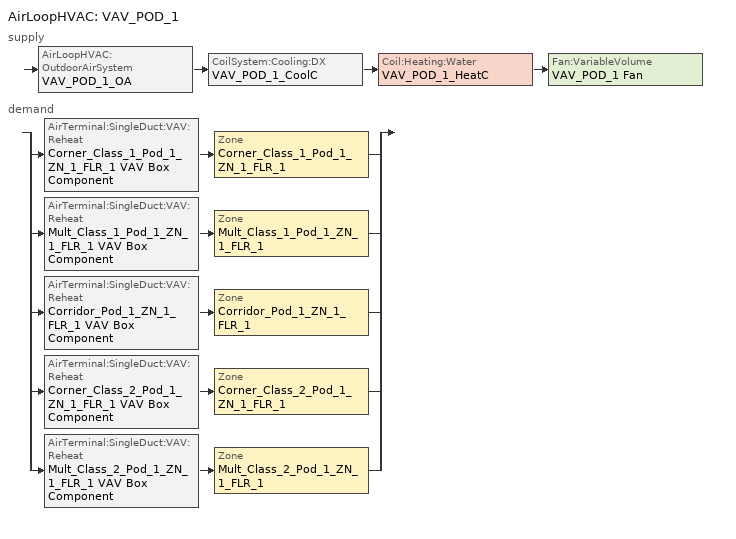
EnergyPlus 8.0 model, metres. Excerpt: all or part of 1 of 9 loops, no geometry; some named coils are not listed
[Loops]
AirLoopHVAC 'VAV_POD_1'
 supply: AirLoopHVAC:OutdoorAirSystem 'VAV_POD_1_OA' > CoilSystem:Cooling:DX 'VAV_POD_1_CoolC' > Coil:Heating:Water 'VAV_POD_1_HeatC' > Fan:VariableVolume 'VAV_POD_1 Fan'
 demand: split
  | AirTerminal:SingleDuct:VAV:Reheat 'Corner_Class_1_Pod_1_ZN_1_FLR_1 VAV Box Component' > Zone 'Corner_Class_1_Pod_1_ZN_1_FLR_1'
  | AirTerminal:SingleDuct:VAV:Reheat 'Mult_Class_1_Pod_1_ZN_1_FLR_1 VAV Box Component' > Zone 'Mult_Class_1_Pod_1_ZN_1_FLR_1'
  | AirTerminal:SingleDuct:VAV:Reheat 'Corridor_Pod_1_ZN_1_FLR_1 VAV Box Component' > Zone 'Corridor_Pod_1_ZN_1_FLR_1'
  | AirTerminal:SingleDuct:VAV:Reheat 'Corner_Class_2_Pod_1_ZN_1_FLR_1 VAV Box Component' > Zone 'Corner_Class_2_Pod_1_ZN_1_FLR_1'
  | AirTerminal:SingleDuct:VAV:Reheat 'Mult_Class_2_Pod_1_ZN_1_FLR_1 VAV Box Component' > Zone 'Mult_Class_2_Pod_1_ZN_1_FLR_1'
[Sizing:Zone] Zone Cooling Design Supply Air Temperature Input Method=SupplyAirTemperature; Zone Cooling Design Supply Air Temperature {C}=12.8; Zone Heating Design Supply Air Temperature Input Method=SupplyAirTemperature; Zone Heating Design Supply Air Temperature {C}=40; Zone Cooling Design Supply Air Humidity Ratio {kg-H2O/kg-air}=0.0085; Zone Heating Design Supply Air Humidity Ratio {kg-H2O/kg-air}=0.008; Zone Heating Sizing Factor=0; Zone Cooling Sizing Factor=0; Cooling Design Air Flow Method=DesignDay; Cooling Design Air Flow Rate {m3/s}=0; Cooling Minimum Air Flow {m3/s}=0; Cooling Minimum Air Flow Fraction=0; Heating Design Air Flow Method=DesignDay; Heating Design Air Flow Rate {m3/s}=0
Name | Design Specification Outdoor Air Object
Corner_Class_1_Pod_1_ZN_1_FLR_1 | SZ DSOA Corner_Class_1_Pod_1_ZN_1_FLR_1
Mult_Class_1_Pod_1_ZN_1_FLR_1 | SZ DSOA Mult_Class_1_Pod_1_ZN_1_FLR_1
Corridor_Pod_1_ZN_1_FLR_1 | SZ DSOA Corridor_Pod_1_ZN_1_FLR_1
Corner_Class_2_Pod_1_ZN_1_FLR_1 | SZ DSOA Corner_Class_2_Pod_1_ZN_1_FLR_1
Mult_Class_2_Pod_1_ZN_1_FLR_1 | SZ DSOA Mult_Class_2_Pod_1_ZN_1_FLR_1
[DesignSpecification:OutdoorAir]
Name | Outdoor Air Method | Outdoor Air Flow per Zone Floor Area {m3/s-m2} | Zone Outdoor Air Method | Outdoor Air Flow per Person {m3/s-person}
SZ DSOA Corner_Class_1_Pod_1_ZN_1_FLR_1; SZ DSOA Mult_Class_1_Pod_1_ZN_1_FLR_1; SZ DSOA Corner_Class_2_Pod_1_ZN_1_FLR_1; SZ DSOA Mult_Class_2_Pod_1_ZN_1_FLR_1 | Flow/Area | 0.00187948
SZ DSOA Corridor_Pod_1_ZN_1_FLR_1 | Flow/Area | 0.000304781
Classroom_OA_Design_Spec |  | 0.00060972 | Sum | 0.00472
Corridor_OA_Design_Spec |  | 0.000304781 | Sum | 1e-08
[Sizing:System]
VAV_POD_1: Type of Load to Size On=Sensible; Design Outdoor Air Flow Rate {m3/s}=3.06313; Minimum System Air Flow Ratio=0.3; Preheat Design Temperature {C}=7; Preheat Design Humidity Ratio {kgWater/kgDryAir}=0.008; Precool Design Temperature {C}=12.8; Precool Design Humidity Ratio {kgWater/kgDryAir}=0.008; Central Cooling Design Supply Air Temperature {C}=12.8; Central Heating Design Supply Air Temperature {C}=12.8; Sizing Option=Coincident; 100% Outdoor Air in Cooling=No; 100% Outdoor Air in Heating=No; Central Cooling Design Supply Air Humidity Ratio {kg-H2O/kg-Air}=0.0085; Central Heating Design Supply Air Humidity Ratio {kgWater/kgDryAir}=0.008; Cooling Design Air Flow Method=DesignDay; Cooling Design Air Flow Rate {m3/s}=0; Heating Design Air Flow Method=DesignDay; Heating Design Air Flow Rate {m3/s}=0; System Outdoor Air Method=ZoneSum
[ZoneControl:Thermostat] Control Type Schedule=Dual Zone Control Type Sched
Name | Zone or ZoneList | Control 1
Corner_Class_1_Pod_1_ZN_1_FLR_1 Thermostat | Corner_Class_1_Pod_1_ZN_1_FLR_1 | Corner_Class_1_Pod_1_ZN_1_FLR_1 DualSPSched
Mult_Class_1_Pod_1_ZN_1_FLR_1 Thermostat | Mult_Class_1_Pod_1_ZN_1_FLR_1 | Mult_Class_1_Pod_1_ZN_1_FLR_1 DualSPSched
Corridor_Pod_1_ZN_1_FLR_1 Thermostat | Corridor_Pod_1_ZN_1_FLR_1 | Corridor_Pod_1_ZN_1_FLR_1 DualSPSched
Corner_Class_2_Pod_1_ZN_1_FLR_1 Thermostat | Corner_Class_2_Pod_1_ZN_1_FLR_1 | Corner_Class_2_Pod_1_ZN_1_FLR_1 DualSPSched
Mult_Class_2_Pod_1_ZN_1_FLR_1 Thermostat | Mult_Class_2_Pod_1_ZN_1_FLR_1 | Mult_Class_2_Pod_1_ZN_1_FLR_1 DualSPSched
[ThermostatSetpoint:DualSetpoint] Heating Setpoint Temperature Schedule=HTGSETP_SCH_VAV_POD_1; Cooling Setpoint Temperature Schedule=CLGSETP_SCH_NO_SETBACK
Corner_Class_1_Pod_1_ZN_1_FLR_1 DualSPSched; Mult_Class_1_Pod_1_ZN_1_FLR_1 DualSPSched; Corridor_Pod_1_ZN_1_FLR_1 DualSPSched; Corner_Class_2_Pod_1_ZN_1_FLR_1 DualSPSched; Mult_Class_2_Pod_1_ZN_1_FLR_1 DualSPSched
[AirTerminal:SingleDuct:VAV:Reheat] Availability Schedule=ALWAYS_ON; Maximum Air Flow Rate {m3/s}=AUTOSIZE; Zone Minimum Air Flow Input Method=Constant; Maximum Hot Water or Steam Flow Rate {m3/s}=AUTOSIZE; Minimum Hot Water or Steam Flow Rate {m3/s}=0; Convergence Tolerance=0.001; Damper Heating Action=REVERSE; Maximum Flow Fraction During Reheat=0.5; Maximum Reheat Air Temperature {C}=40
Name | Constant Minimum Air Flow Fraction!- Heating Setpoint Temperature Schedule | Reheat Coil | Constant Minimum Air Flow Fraction!- Heating Setpoint Temperature Schedule NameMi | Constant Minimum Air Flow Fractionu
Corner_Class_1_Pod_1_ZN_1_FLR_1 VAV Box Component | 0.505652 | Corner_Class_1_Pod_1_ZN_1_FLR_1 VAV Box Reheat Coil
Mult_Class_1_Pod_1_ZN_1_FLR_1 VAV Box Component |  | Mult_Class_1_Pod_1_ZN_1_FLR_1 VAV Box Reheat Coil | 0.680789
Corridor_Pod_1_ZN_1_FLR_1 VAV Box Component |  | Corridor_Pod_1_ZN_1_FLR_1 VAV Box Reheat Coil |  | 0.215862
Corner_Class_2_Pod_1_ZN_1_FLR_1 VAV Box Component | 0.594416 | Corner_Class_2_Pod_1_ZN_1_FLR_1 VAV Box Reheat Coil
Mult_Class_2_Pod_1_ZN_1_FLR_1 VAV Box Component |  | Mult_Class_2_Pod_1_ZN_1_FLR_1 VAV Box Reheat Coil | 0.988663
[Zone equipment]
Corner_Class_1_Pod_1_ZN_1_FLR_1: Corner_Class_1_Pod_1_ZN_1_FLR_1 VAV Box Component
Mult_Class_1_Pod_1_ZN_1_FLR_1: Mult_Class_1_Pod_1_ZN_1_FLR_1 VAV Box Component
Corridor_Pod_1_ZN_1_FLR_1: Corridor_Pod_1_ZN_1_FLR_1 VAV Box Component
Corner_Class_2_Pod_1_ZN_1_FLR_1: Corner_Class_2_Pod_1_ZN_1_FLR_1 VAV Box Component
Mult_Class_2_Pod_1_ZN_1_FLR_1: Mult_Class_2_Pod_1_ZN_1_FLR_1 VAV Box Component
[Fan:VariableVolume]
VAV_POD_1 Fan: Availability Schedule=HVACOperationSchd; Fan Efficiency=0.59605; Pressure Rise {Pa}=1389.42; Maximum Flow Rate {m3/s}=AUTOSIZE; Fan Power Minimum Flow Rate Input Method=Fraction; Fan Power Minimum Flow Fraction=0.25; Motor Efficiency=0.917; Motor In Airstream Fraction=1; Fan Power Coefficient 1=0.0408; Fan Power Coefficient 2=0.088; Fan Power Coefficient 3=-0.0729; Fan Power Coefficient 4=0.9437; Fan Power Coefficient 5=0
[Coil:Cooling:DX:TwoSpeed]
VAV_POD_1_CoolC DXCoil: Availability Schedule=ALWAYS_ON; Rated High Speed Total Cooling Capacity {W}Sep 25, 2012: DX_TwoSpeedObject_from_VAV=AUTOSIZE; Rated High Speed Sensible Heat RatioSep 25, 2012: DX_TwoSpeedObject_from_VAV=AUTOSIZE; Rated High Speed COPSep 25, 2012: DX_TwoSpeedObject_from_VAV=3.73224; Rated High Speed Air Flow Rate {m3/s}Sep 25, 2012: DX_TwoSpeedObject_from_VAV=AUTOSIZE; Total Cooling Capacity Function of Temperature Curve=VAV_POD_1_CoolCLennoxStandard10Ton_TGA120S2B_CapFT; Total Cooling Capacity Function of Flow Fraction Curve=VAV_POD_1_CoolCLennoxStandard10Ton_TGA120S2B_CapFF; Energy Input Ratio Function of Temperature Curve=VAV_POD_1_CoolCLennoxStandard10Ton_TGA120S2B_EIRFT; Energy Input Ratio Function of Flow Fraction Curve=VAV_POD_1_CoolCLennoxStandard10Ton_TGA120S2B_EIRFFF; Part Load Fraction Correlation Curve=VAV_POD_1_CoolCLennoxStandard10Ton_TGA120S2B_PLR; Rated Low Speed Total Cooling Capacity {W}Sep 25, 2012: DX_TwoSpeedObject_from_VAV=AUTOSIZE; Rated Low Speed Sensible Heat RatioSep 25, 2012: DX_TwoSpeedObject_from_VAV=0.69; Rated Low Speed COPSep 25, 2012: DX_TwoSpeedObject_from_VAV=3.73224; Rated Low Speed Air Flow Rate {m3/s}Sep 25, 2012: DX_TwoSpeedObject_from_VAV=AUTOSIZE; Low Speed Total Cooling Capacity Function of Temperature Curve=VAV_POD_1_CoolCLennoxStandard10Ton_TGA120S2B_CapFT; Low Speed Energy Input Ratio Function of Temperature Curve=VAV_POD_1_CoolCLennoxStandard10Ton_TGA120S2B_EIRFT
[Coil:Heating:Water]
VAV_POD_1_HeatC: Availability Schedule=ALWAYS_ON; U-Factor Times Area Value {W/K}=AUTOSIZE; Maximum Water Flow Rate {m3/s}=AUTOSIZE; Performance Input Method=UFactorTimesAreaAndDesignWaterFlowRate; Rated Capacity {W}=AUTOSIZE; Rated Inlet Water Temperature {C}=82.2; Rated Inlet Air Temperature {C}=12.8; Rated Outlet Water Temperature {C}=71.1; Rated Outlet Air Temperature {C}=40
[CoilSystem:Cooling:DX]
VAV_POD_1_CoolC: Availability Schedule=ALWAYS_ON; Cooling Coil=VAV_POD_1_CoolC DXCoil
[Controller:WaterCoil]
VAV_POD_1_HeatC_Controller: Control Variable=Temperature; Action=Normal; Actuator Variable=Flow; Controller Convergence Tolerance {deltaC}=0.0001; Maximum Actuated Flow {m3/s}=AUTOSIZE; Minimum Actuated Flow {m3/s}=0
[Controller:OutdoorAir]
VAV_POD_1_OA_Controller: Minimum Outdoor Air Flow Rate {m3/s}=AUTOSIZE; Maximum Outdoor Air Flow Rate {m3/s}=AUTOSIZE; Economizer Control Type=DifferentialDryBulb; Economizer Control Action Type=ModulateFlow; Lockout Type=NoLockout; Minimum Limit Type=FixedMinimum; Minimum Outdoor Air Schedule=MinOA_MotorizedDamper_Sched; Heat Recovery Bypass Control Type=BypassWhenOAFlowGreaterThanMinimum
[Controller:MechanicalVentilation]
VAV_POD_1_DCV: ALWAYS_ON, No, ZoneSum, Corner_Class_1_Pod_1_ZN_1_FLR_1, Classroom_OA_Design_Spec, Pod_Zones_Air_Distribution, Mult_Class_1_Pod_1_ZN_1_FLR_1, Classroom_OA_Design_Spec, Pod_Zones_Air_Distribution, Corridor_Pod_1_ZN_1_FLR_1, Corridor_OA_Design_Spec, Pod_Zones_Air_Distribution, Corner_Class_2_Pod_1_ZN_1_FLR_1, Classroom_OA_Design_Spec, Pod_Zones_Air_Distribution, Mult_Class_2_Pod_1_ZN_1_FLR_1, Classroom_OA_Design_Spec, Pod_Zones_Air_Distribution
[DesignSpecification:ZoneAirDistribution]
Pod_Zones_Air_Distribution: Zone Air Distribution Effectiveness in Cooling Mode 1=1; Zone Air Distribution Effectiveness in Heating Mode 1=1
[AirLoopHVAC]
VAV_POD_1: Design Supply Air Flow Rate {m3/s}=AUTOSIZE
[SetpointManager:OutdoorAirReset]
VAV_POD_1 SAT setpoint: Control Variable=Temperature; Setpoint at Outdoor Low Temperature {C}=15.6; Outdoor Low Temperature {C}=10; Setpoint at Outdoor High Temperature {C}=12.8; Outdoor High Temperature {C}=21.1; Setpoint Node or NodeList=VAV_POD_1 Supply Equipment Outlet Node
[SetpointManager:MixedAir] Control Variable=Temperature
Name | Setpoint Node or NodeList
VAV_POD_1_CoolC SAT Manager | VAV_POD_1_CoolC-VAV_POD_1_HeatCNode
VAV_POD_1_HeatC SAT Manager | VAV_POD_1_HeatC-VAV_POD_1 FanNode
VAV_POD_1_OAMixed Air Temp Manager | VAV_POD_1_OA-VAV_POD_1_CoolCNode
[SetpointManager:OutdoorAirPretreat]
VAV_Pod_1 Heat Exhchanger Supply Air Temp Manager: Control Variable=Temperature; Minimum Setpoint Temperature {C}=-99; Maximum Setpoint Temperature {C}=99; Minimum Setpoint Humidity Ratio {kgWater/kgDryAir}=0.00001; Maximum Setpoint Humidity Ratio {kgWater/kgDryAir}=1; Setpoint Node or NodeList=VAV_Pod_1 Heat Recovery Outlet Node
[HeatExchanger:AirToAir:SensibleAndLatent]
VAV_POD_1 OA Heat Recovery: Availability Schedule=Always_On; Nominal Supply Air Flow Rate {m3/s}=AUTOSIZE; Sensible Effectiveness at 100% Heating Air Flow=0.7; Latent Effectiveness at 100% Heating Air Flow=0.6; Sensible Effectiveness at 75% Heating Air Flow=0.7; Latent Effectiveness at 75% Heating Air Flow=0.6; Sensible Effectiveness at 100% Cooling Air Flow=0.75; Latent Effectiveness at 100% Cooling Air Flow=0.6; Sensible Effectiveness at 75% Cooling Air Flow=0.75; Latent Effectiveness at 75% Cooling Air Flow=0.6; Nominal Electric Power {W}=2247.8; Supply Air Outlet Temperature Control=Yes; Heat Exchanger Type=Rotary; Frost Control Type=ExhaustOnly; Threshold Temperature {C}=-23.3; Initial Defrost Time Fraction=0.167; Rate of Defrost Time Fraction Increase {1/K}=1.44
[EnergyManagementSystem:Sensor]
Name | Output:Variable or Output:Meter Index Key | Output:Variable or Output:Meter | Output:Variable or Output:Meter Index Key Name,
OAwb_F | * | Site Outdoor Air Wetbulb Temperature
PSZ2_5_OASch; PSZ2_7_OASch |  | Schedule Value | MinOA_Sched
PSZ2_5_DAT_Rqd | PSZ-AC_2:5 Supply Equipment Outlet Node | System Node Setpoint Temperature
PSZ1_6_OASch | Kitchen_Exhaust_SCH | Schedule Value
PSZ1_6_DAT_Rqd | PSZ-AC_1:6 Supply Equipment Outlet Node | System Node Setpoint Temperature
PSZ2_7_DAT_Rqd | PSZ-AC_2:7 Supply Equipment Outlet Node | System Node Setpoint Temperature
CLGSETP_SCH_YES_OPTIMUM_ORIGINAL_SENSOR | CLGSETP_SCH_Yes_Optimum_Original | Schedule Value
HTGSETP_SCH_YES_OPTIMUM_ORIGINAL_SENSOR | HTGSETP_SCH_Yes_Optimum_Original | Schedule Value
[EnergyManagementSystem:GlobalVariable]
Wired_LTG
PSZ2_5_FanPwrExponent; PSZ2_5_Stage1Speed; PSZ2_5_Stage2Speed; PSZ2_5_HeatSpeed; PSZ2_5_VenSpeed; PSZ2_5_Number_of_Stages
PSZ1_6_FanPwrExponent; PSZ1_6_Stage1Speed; PSZ1_6_Stage2Speed; PSZ1_6_HeatSpeed; PSZ1_6_VenSpeed; PSZ1_6_Number_of_Stages
PSZ2_7_FanPwrExponent; PSZ2_7_Stage1Speed; PSZ2_7_Stage2Speed; PSZ2_7_HeatSpeed; PSZ2_7_VenSpeed; PSZ2_7_Number_of_Stages
BoilerType; CapRated; EtRated; PLRx; Ecx; SkinLossRate
[EnergyManagementSystem:Program]
Transformer_Load_Prog: SET Wired_LTG = Facility_Int_LTG*0.0119
PSZ2_5_Economizer_CTRL_Prog: SET PSZ2_5_Timestep_Econ_Eff = 0.7; SET PSZ2_5_MaxE = 0.7; SET PSZ2_5_DAT_Rqd = (PSZ2_5_DAT_Rqd*1.8) +32; SET OAT_F = (OAT_F*1.8) +32; SET OAwb_F = (OAwb_F*1.8) +32; IF PSZ2_5_OAFlowMass > (PSZ2_5_OADesignMass * PSZ2_5_OASch); SET PSZ2_5_Econo_Active = 1; ELSE; SET PSZ2_5_Econo_Active = 0; ENDIF; SET PSZ2_5_dT_Needed = 75 - PSZ2_5_DAT_Rqd; SET PSZ2_5_Cool_Des_dT = ((98*0.15) + (75*(1-0.15))) - 55; SET PSZ2_5_Cool_Load = PSZ2_5_dT_Needed/ PSZ2_5_Cool_Des_dT; IF PSZ2_5_Cool_Load > 1; SET PSZ2_5_Cool_Load = 1; ELSEIF PSZ2_5_Cool_Load < 0; SET PSZ2_5_Cool_Load = 0; ENDIF; IF PSZ2_5_Econo_Active == 1; SET PSZ2_5_Stage = PSZ2_5_Number_of_Stages; IF PSZ2_5_Stage == 2; IF PSZ2_5_Cool_Load < 0.6; SET PSZ2_5_Timestep_Econ_Eff = PSZ2_5_MaxE; ELSE; SET PSZ2_5_ECO_Eff = 0-2.18919863612305; SET PSZ2_5_ECO_Eff = PSZ2_5_ECO_Eff + (0-0.674461284910428 * PSZ2_5_Cool_Load); SET PSZ2_5_ECO_Eff = PSZ2_5_ECO_Eff + (0.000459106275872404 * (OAT_F^2)); SET PSZ2_5_ECO_Eff = PSZ2_5_ECO_Eff + (0-0.00000484778537945252 * (OAT_F^3)); SET PSZ2_5_ECO_Eff = PSZ2_5_ECO_Eff + (0.182915713033586 * OAwb_F); SET PSZ2_5_ECO_Eff = PSZ2_5_ECO_Eff + (0-0.00382838660261133 * (OAwb_F^2)); SET PSZ2_5_ECO_Eff = PSZ2_5_ECO_Eff + (0.0000255567460240583 * (OAwb_F^3)); SET PSZ2_5_Timestep_Econ_Eff = PSZ2_5_ECO_Eff; ENDIF; ELSE; SET PSZ2_5_ECO_Eff = 2.36337942464462; SET PSZ2_5_ECO_Eff = PSZ2_5_ECO_Eff + (0-0.409939515512619 * PSZ2_5_Cool_Load); SET PSZ2_5_ECO_Eff = PSZ2_5_ECO_Eff + (0-0.0565205596792225 * OAwb_F); SET PSZ2_5_ECO_Eff = PSZ2_5_ECO_Eff + (0-0.0000632612294169389 * (OAT_F^2)); SET PSZ2_5_Timestep_Econ_Eff = PSZ2_5_ECO_Eff + (0.000571724868775081 * (OAwb_F^2)); ENDIF; IF PSZ2_5_Timestep_Econ_Eff > PSZ2_5_MaxE; SET PSZ2_5_Timestep_Econ_Eff = PSZ2_5_MaxE; ELSEIF PSZ2_5_Timestep_Econ_Eff < (PSZ2_5_OADesignMass * PSZ2_5_OASch); SET PSZ2_5_Timestep_Econ_Eff = (PSZ2_5_OADesignMass * PSZ2_5_OASch); ENDIF; ENDIF
PSZ2_5_Set_Fan_Par: IF PSZ2_5_Number_of_Stages == 1; Return; ENDIF; SET PSZ2_5_FanPwrExponent = 2.2; SET PSZ2_5_OAFrac = PSZ2_5_OAFlowMass/PSZ2_5_DesignFlowMass; IF  PSZ2_5_OAFrac < 0.66; SET PSZ2_5_VenSpeed = 0.66; SET PSZ2_5_Stage1Speed = 0.66; ELSE; SET PSZ2_5_VenSpeed = PSZ2_5_OAFrac; SET PSZ2_5_Stage1Speed = PSZ2_5_OAFrac; ENDIF; SET PSZ2_5_Stage2Speed = 1.0; SET PSZ2_5_HeatSpeed = 1.0
PSZ2_5_Fan_Control: IF PSZ2_5_Number_of_Stages == 1; Return; ENDIF; IF PSZ2_5_HeatingRTF > 0; SET PSZ2_5_Heating = PSZ2_5_HeatingRTF; SET PSZ2_5_Ven = 1 - PSZ2_5_HeatingRTF; SET PSZ2_5_Eco = 0; SET PSZ2_5_Stage1 = 0; SET PSZ2_5_Stage2 = 0; ELSE; SET PSZ2_5_Heating = 0; SET PSZ2_5_EcoSpeed = PSZ2_5_VenSpeed; IF PSZ2_5_SpeedRatio == 0; IF PSZ2_5_RTF > 0; SET PSZ2_5_Stage1 = PSZ2_5_RTF; SET PSZ2_5_Stage2 = 0; SET PSZ2_5_Ven = 1-PSZ2_5_RTF; SET PSZ2_5_Eco = 0; IF PSZ2_5_OAFlowMass > (PSZ2_5_OADesignMass * PSZ2_5_OASch); SET PSZ2_5_Stage1Speed = 1.0; ENDIF; ELSE; SET PSZ2_5_Stage1 = 0; SET PSZ2_5_Stage2 = 0; IF PSZ2_5_OAFlowMass > (PSZ2_5_OADesignMass * PSZ2_5_OASch); SET PSZ2_5_Eco = 1.0; SET PSZ2_5_Ven = 0; SET PSZ2_5_Exp_DAT = PSZ2_5_DAT_Rqd - (1-PSZ2_5_VenSpeed) * GYM_ZN_1_FLR_1_Temp; SET PSZ2_5_Exp_DAT = PSZ2_5_Exp_DAT/PSZ2_5_VenSpeed; IF OAT_F > PSZ2_5_Exp_DAT; SET PSZ2_5_EcoSpeed = PSZ2_5_Stage2Speed; ENDIF; ELSE; SET PSZ2_5_Eco = 0; SET PSZ2_5_Ven = 1.0; ENDIF; ENDIF; ELSE; SET PSZ2_5_Stage1 = 1- PSZ2_5_SpeedRatio; SET PSZ2_5_Stage2 = PSZ2_5_SpeedRatio; SET PSZ2_5_Ven = 0; SET PSZ2_5_Eco = 0; IF PSZ2_5_OAFlowMass > (PSZ2_5_OADesignMass * PSZ2_5_OASch); SET PSZ2_5_Stage1Speed = 1.0; ENDIF; ENDIF; ENDIF; SET PSZ2_5_FPR = PSZ2_5_Ven * (PSZ2_5_VenSpeed ^ PSZ2_5_FanPwrExponent); SET PSZ2_5_FPR = PSZ2_5_FPR + PSZ2_5_Eco * (PSZ2_5_EcoSpeed ^ PSZ2_5_FanPwrExponent); SET PSZ2_5_FPR_1 = PSZ2_5_Stage1 * (PSZ2_5_Stage1Speed ^ PSZ2_5_FanPwrExponent); SET PSZ2_5_FPR = PSZ2_5_FPR + PSZ2_5_FPR_1; SET PSZ2_5_FPR_2 = PSZ2_5_Stage2 * (PSZ2_5_Stage2Speed ^ PSZ2_5_FanPwrExponent); SET PSZ2_5_FPR = PSZ2_5_FPR + PSZ2_5_FPR_2; SET PSZ2_5_FPR_3 = PSZ2_5_Heating * (PSZ2_5_HeatSpeed ^ PSZ2_5_FanPwrExponent); SET PSZ2_5_FanPwrRatio = PSZ2_5_FPR +  PSZ2_5_FPR_3; SET PSZ2_5_Fan_Pressure = PSZ2_5_Fan_DesignPressure * PSZ2_5_FanPwrRatio
PSZ2_5_Set_Number_of_Stages: SET PSZ2_5_Number_of_Stages =  1
[EnergyManagementSystem:InternalVariable]
VAV_POD_1_fan_size_mass: Internal Data Index Key=VAV_POD_1 Fan; Internal Data Type=Fan Maximum Mass Flow Rate
[Schedule:Compact]
ALWAYS_ON: Through: 12/31, For: AllDays, Until: 24:00, 1
Dual Zone Control Type Sched: Through: 12/31, For: AllDays, Until: 24:00, 4
HVACOperationSchd: Through: 12/31, For: Weekdays SummerDesignDay WinterDesignDay, Until: 07:00, 0, Until: 21:00, 1, Until: 24:00, 0, For: WeekEnds Holidays AllOtherDays, Until: 24:00, 0
HTGSETP_SCH_VAV_POD_1: Through: 12/31, For: SummerDesignDay, Until: 24:00, 15.6, For: WinterDesignDay, Until: 24:00, 21, For: Weekdays, Until: 06:00, 15.6, Until: 07:00, 21, Until: 08:00, 21, Until: 21:00, 21, Until: 24:00, 15.6, For: WeekEnds Holidays AllOtherDays, Until: 24:00, 15.6
CLGSETP_SCH_NO_SETBACK: Through: 12/31, For: SummerDesignDay, Until: 24:00, 24, For: WinterDesignDay, Until: 24:00, 26.7, For: Weekdays, Until: 06:00, 24, Until: 07:00, 24, Until: 08:00, 24, Until: 21:00, 24, Until: 24:00, 24, For: WeekEnds Holidays AllOtherDays, Until: 24:00, 24
MinOA_MotorizedDamper_Sched: Through: 12/31, For: Weekdays SummerDesignDay WinterDesignDay, Until: 08:00, 0, Until: 21:00, 1, Until: 24:00, 0, For: WeekEnds Holidays AllOtherDays, Until: 24:00, 0
[Curve:Quadratic]
Name | Coefficient1 Constant | Coefficient2 x | Coefficient3 x**2 | Minimum Value of x | Maximum Value of x
VAV_POD_1_CoolCLennoxStandard10Ton_TGA120S2B_CapFF | 0.77136 | 0.34053 | -0.11088 | 0.75918 | 1.13877
VAV_POD_1_CoolCLennoxStandard10Ton_TGA120S2B_EIRFFF | 1.2055 | -0.32953 | 0.12308 | 0.75918 | 1.13877
VAV_POD_1_CoolCLennoxStandard10Ton_TGA120S2B_PLR | 0.771 | 0.229 | 0 | 0 | 1
[Curve:Biquadratic] Minimum Value of x=17; Maximum Value of x=22; Minimum Value of y=29; Maximum Value of y=46
Name | Coefficient1 Constant | Coefficient2 x | Coefficient3 x**2 | Coefficient4 y | Coefficient5 y**2 | Coefficient6 x*y
VAV_POD_1_CoolCLennoxStandard10Ton_TGA120S2B_CapFT | 0.42415 | 0.04426 | -0.00042 | 0.00333 | -0.00008 | -0.00021
VAV_POD_1_CoolCLennoxStandard10Ton_TGA120S2B_EIRFT | 1.23649 | -0.02431 | 0.00057 | -0.01434 | 0.00063 | -0.00038
